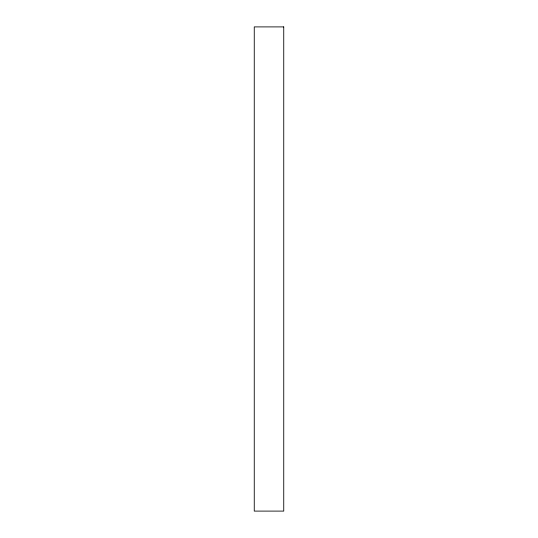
<?xml version="1.0" encoding="UTF-8"?>
<svg xmlns="http://www.w3.org/2000/svg" width="538" height="538" viewBox="0 0 538 538"><rect width="100%" height="100%" fill="white"/><g stroke="black" fill="none" stroke-linecap="round" stroke-linejoin="round"><path stroke-width="0.81" d="M283.741 26.9L254.259 26.9L254.259 511.1L283.741 511.1L283.741 26.9"/></g></svg>
